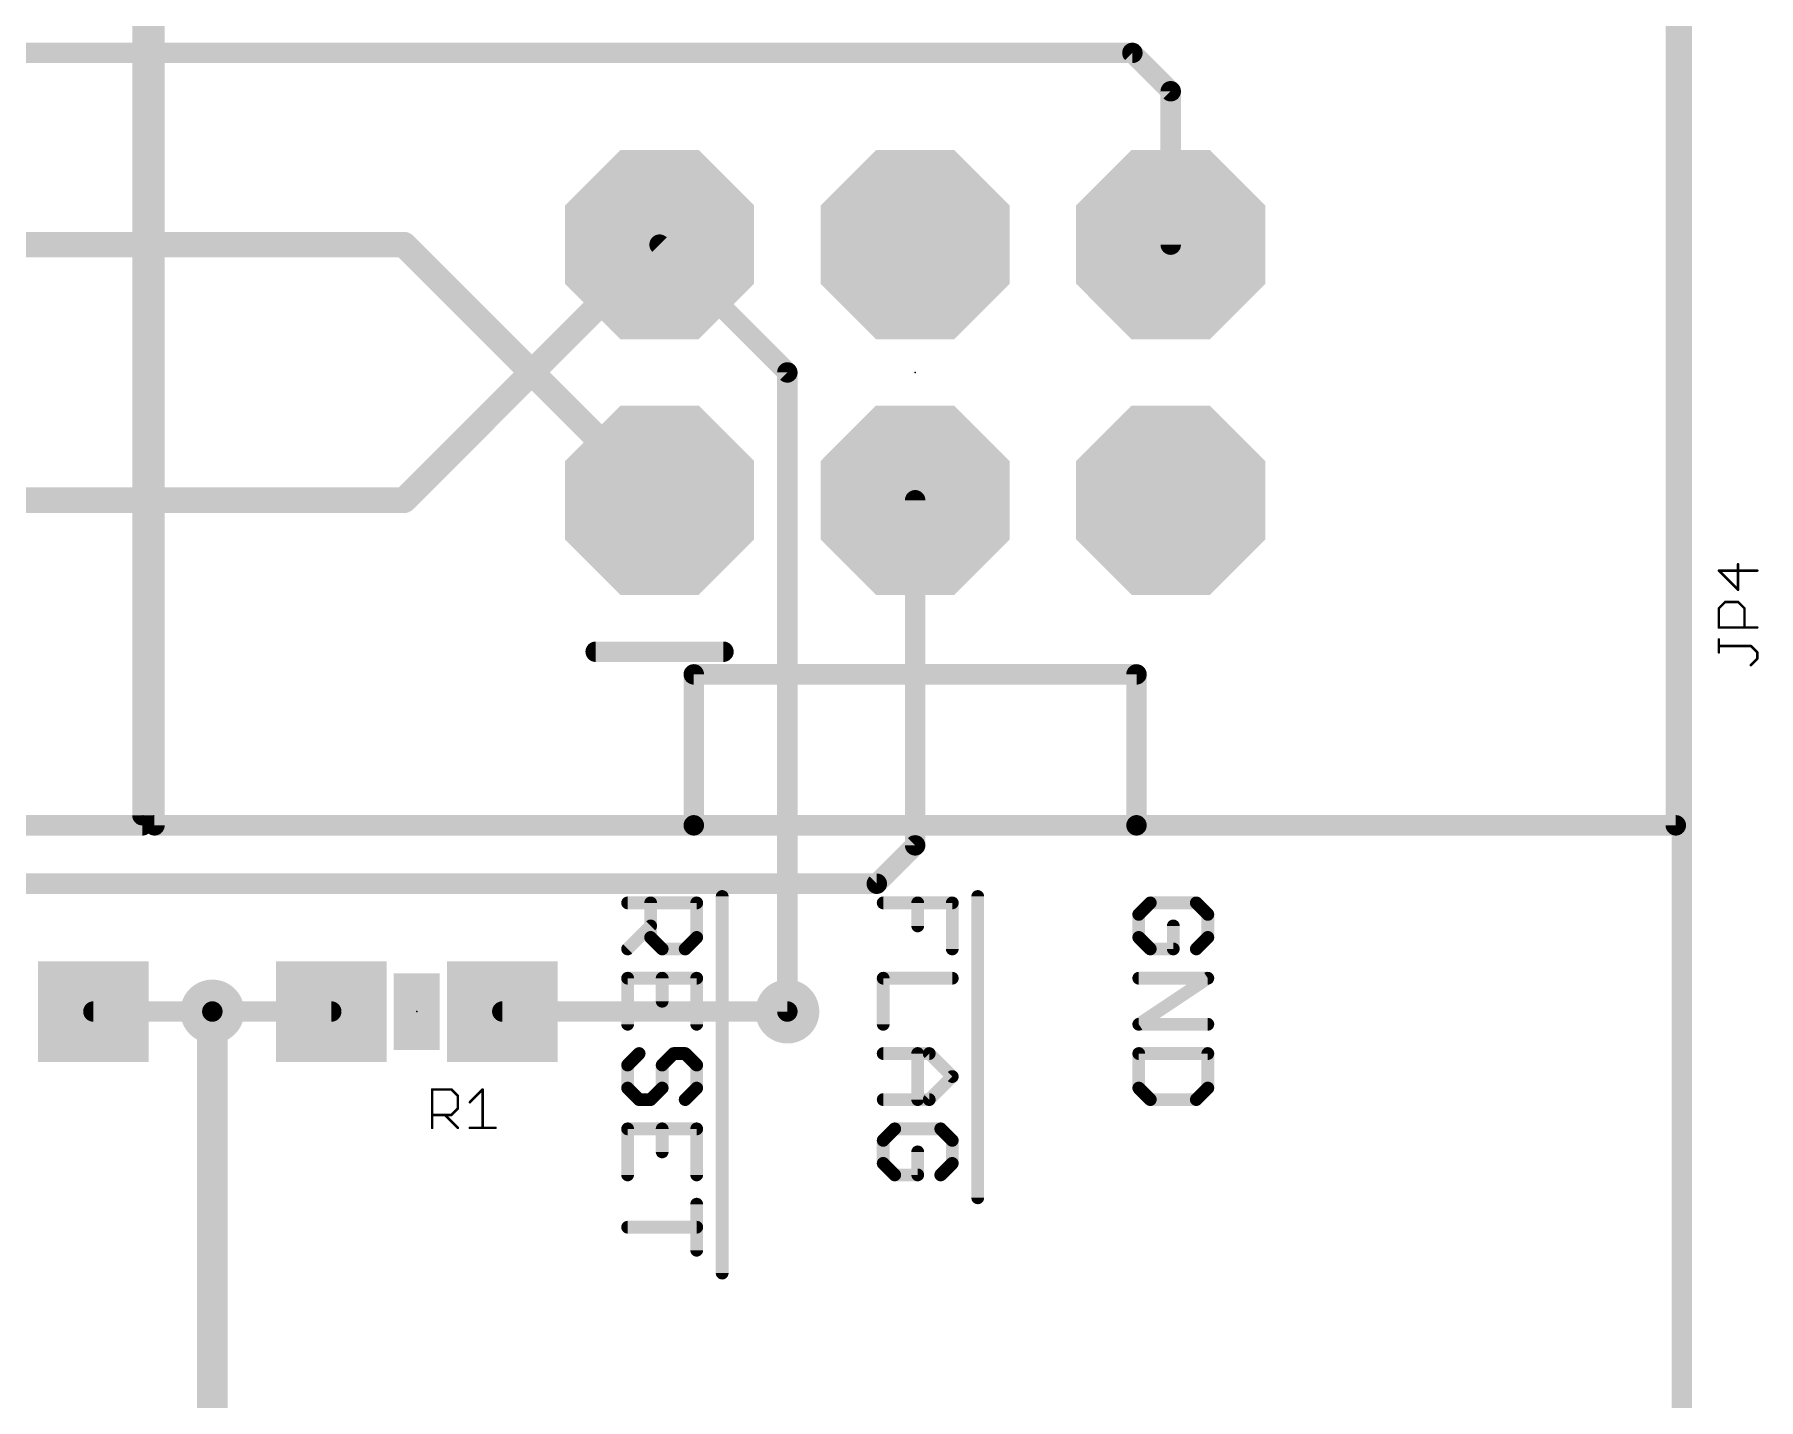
# Model space of a CAD drawing. Extents: x -0.1 to 74.4, y -25.4 to 49.6.
# Drawn here: x 57.29 to 74.42, y 29.16 to 42.73 of the extents above; entities that cross this region are included whole.
import ezdxf

# ---------------------------------------------------------------- set-up
doc = ezdxf.new("R2010")
doc.units = 0
for name, color, linetype in [('1', 12, 'CONTINUOUS'), ('15', 12, 'CONTINUOUS'), ('16', 132, 'CONTINUOUS'), ('17', 110, 'CONTINUOUS'), ('18', 110, 'CONTINUOUS'), ('2', 132, 'CONTINUOUS'), ('20', 53, 'CONTINUOUS'), ('21', 41, 'CONTINUOUS'), ('23', 53, 'CONTINUOUS'), ('25', 253, 'CONTINUOUS')]:
    doc.layers.add(name, color=color, linetype=linetype)

# ---------------------------------------------------------------- blocks, each defined once
blk = doc.blocks.new('OCTAGONP')
at = {"const_width": 0.5}
blk.add_lwpolyline([(-0.25, -0.1036), (-0.25, 0.1036), (-0.1036, 0.25), (0.1036, 0.25), (0.25, 0.1036), (0.25, -0.1036), (0.1036, -0.25), (-0.1036, -0.25), (-0.25, -0.1036), (-0.25, 0.1036)], dxfattribs=at)
blk = doc.blocks.new('ROUNDP')
at = {"const_width": 0.5}
blk.add_lwpolyline([(0, -0.25, 1), (0, 0.25, 1), (0, -0.25)], format="xyb", dxfattribs=at)
blk = doc.blocks.new('RECT')
blk.add_solid([(-0.5, -0.5), (0.5, -0.5), (-0.5, 0.5), (0.5, 0.5)])
blk = doc.blocks.new('ROUNDV')
at = {"const_width": 0.5}
blk.add_lwpolyline([(0, -0.25, 1), (0, 0.25, 1), (0, -0.25)], format="xyb", dxfattribs=at)

msp = doc.modelspace()

# ---------------------------------------------------------------- linework, layer by layer
at = {"layer": '1'}
for points, const_width in [([(68.199, 42.545), (46.736, 42.545)], 0.2032), ([(68.58, 42.164), (68.199, 42.545)], 0.2032), ([(68.58, 40.64), (68.58, 42.164)], 0.2032), ([(53.34, 40.64), (60.96, 40.64)], 0.254), ([(60.96, 40.64), (63.5, 38.1)], 0.254), ([(66.04, 38.1), (66.04, 34.671)], 0.2032), ([(66.04, 34.671), (65.659, 34.29)], 0.2032), ([(65.659, 34.29), (55.118, 34.29)], 0.2032), ([(57.873, 33.02), (59.055, 33.02)], 0.2032), ([(59.055, 33.02), (60.237, 33.02)], 0.2032), ([(61.937, 33.02), (64.77, 33.02)], 0.2032)]:
    msp.add_lwpolyline(points, dxfattribs=dict(at, const_width=const_width))
for points, const_width in [([(68.2349, 42.5809, 1), (68.1631, 42.5091)], 0.1016), ([(68.199, 42.4942, 1), (68.199, 42.5958)], 0.1016), ([(68.6308, 42.164, 1), (68.5292, 42.164)], 0.1016), ([(68.5441, 42.1281, 1), (68.6159, 42.1999)], 0.1016), ([(61.0049, 40.6849, 1), (60.9151, 40.5951)], 0.127), ([(60.96, 40.5765, 1), (60.96, 40.7035)], 0.127), ([(68.5292, 40.64, 1), (68.6308, 40.64)], 0.1016), ([(63.4551, 38.0551, 1), (63.5449, 38.1449)], 0.127), ([(66.0908, 38.1, 1), (65.9892, 38.1)], 0.1016), ([(65.9892, 34.671, 1), (66.0908, 34.671)], 0.1016), ([(66.0759, 34.6351, 1), (66.0041, 34.7069)], 0.1016), ([(65.6231, 34.3259, 1), (65.6949, 34.2541)], 0.1016), ([(65.659, 34.2392, 1), (65.659, 34.3408)], 0.1016), ([(57.873, 33.0708, 1), (57.873, 32.9692)], 0.1016), ([(59.055, 33.0708, 1), (59.055, 32.9692)], 0.1016), ([(59.055, 32.9692, 1), (59.055, 33.0708)], 0.1016), ([(60.237, 32.9692, 1), (60.237, 33.0708)], 0.1016), ([(61.937, 33.0708, 1), (61.937, 32.9692)], 0.1016), ([(64.77, 32.9692, 1), (64.77, 33.0708)], 0.1016)]:
    msp.add_lwpolyline(points, format="xyb", dxfattribs=dict(at, const_width=const_width))
at = {"layer": '15', "const_width": 0.2032}
msp.add_lwpolyline([(73.66, 46.99), (73.66, 2.54)], dxfattribs=at)
at = {"layer": '16'}
for points, const_width in [([(73.66, 46.99), (73.66, 2.54)], 0.2032), ([(60.96, 38.1), (63.5, 40.64)], 0.254), ([(64.77, 39.37), (63.5, 40.64)], 0.2032), ([(64.77, 33.02), (64.77, 39.37)], 0.2032), ([(53.34, 38.1), (60.96, 38.1)], 0.254)]:
    msp.add_lwpolyline(points, dxfattribs=dict(at, const_width=const_width))
for points, const_width in [([(63.5449, 40.5951, 1), (63.4551, 40.6849)], 0.127), ([(63.5359, 40.6759, 1), (63.4641, 40.6041)], 0.1016), ([(64.8208, 39.37, 1), (64.7192, 39.37)], 0.1016), ([(64.7341, 39.3341, 1), (64.8059, 39.4059)], 0.1016), ([(60.96, 38.0365, 1), (60.96, 38.1635)], 0.127), ([(60.9151, 38.1449, 1), (61.0049, 38.0551)], 0.127), ([(64.7192, 33.02, 1), (64.8208, 33.02)], 0.1016)]:
    msp.add_lwpolyline(points, format="xyb", dxfattribs=dict(at, const_width=const_width))
at = {"layer": '2', "const_width": 0.3048}
msp.add_lwpolyline([(59.055, 22.86), (59.055, 33.02)], dxfattribs=at)
at = {"layer": '2', "const_width": 0.1524}
msp.add_lwpolyline([(59.1312, 33.02, 1), (58.9788, 33.02)], format="xyb", dxfattribs=at)
at = {"layer": '20', "const_width": 0.2032}
msp.add_lwpolyline([(73.66, 2.54), (73.66, 46.99)], dxfattribs=at)
at = {"layer": '21'}
for points, const_width in [([(58.36, 43.87), (58.36, 34.97)], 0.2032), ([(58.48, 34.87), (58.48, 43.77)], 0.2032), ([(73.6, 43.87), (73.6, 34.87)], 0.2032), ([(62.865, 36.595), (64.135, 36.595)], 0.2032), ([(63.84, 34.87), (63.84, 36.37)], 0.2032), ([(63.84, 36.37), (68.24, 36.37)], 0.2032), ([(68.24, 36.37), (68.24, 34.87)], 0.2032), ([(58.36, 34.87), (43.24, 34.87)], 0.2032), ([(63.84, 34.87), (58.48, 34.87)], 0.2032), ([(68.24, 34.87), (63.84, 34.87)], 0.2032), ([(73.6, 34.87), (68.24, 34.87)], 0.2032), ([(63.1825, 34.0995), (63.8689, 34.0995)], 0.127), ([(63.4113, 33.7563), (63.4113, 34.0995)], 0.127), ([(63.8689, 34.0995), (63.8689, 33.7563)], 0.127), ([(64.1223, 34.163), (64.1223, 30.4209)], 0.127), ([(65.7225, 34.0995), (66.4089, 34.0995)], 0.127), ([(66.0657, 34.0995), (66.0657, 33.8707)], 0.127), ([(66.4089, 34.0995), (66.4089, 33.6419)], 0.127), ([(66.6623, 34.163), (66.6623, 31.1693)], 0.127), ([(68.3769, 34.0995), (68.2625, 33.9851)], 0.127), ([(68.8345, 34.0995), (68.3769, 34.0995)], 0.127), ([(68.9489, 33.9851), (68.8345, 34.0995)], 0.127), ([(63.4113, 33.8707), (63.1825, 33.6419)], 0.127), ([(68.2625, 33.9851), (68.2625, 33.7563)], 0.127), ([(68.6057, 33.6419), (68.6057, 33.8707)], 0.127), ([(68.9489, 33.7563), (68.9489, 33.9851)], 0.127), ([(63.5257, 33.6419), (63.4113, 33.7563)], 0.127), ([(63.8689, 33.7563), (63.7545, 33.6419)], 0.127), ([(68.2625, 33.7563), (68.3769, 33.6419)], 0.127), ([(68.8345, 33.6419), (68.9489, 33.7563)], 0.127), ([(63.7545, 33.6419), (63.5257, 33.6419)], 0.127), ([(68.3769, 33.6419), (68.6057, 33.6419)], 0.127), ([(63.8689, 33.3511), (63.1825, 33.3511)], 0.127), ([(63.1825, 33.3511), (63.1825, 32.8935)], 0.127), ([(63.5257, 33.3511), (63.5257, 33.1223)], 0.127), ([(63.8689, 32.8935), (63.8689, 33.3511)], 0.127), ([(66.4089, 33.3511), (65.7225, 33.3511)], 0.127), ([(65.7225, 33.3511), (65.7225, 32.8935)], 0.127), ([(68.2625, 33.3511), (68.9489, 33.3511)], 0.127), ([(68.9489, 33.3511), (68.2625, 32.8935)], 0.127), ([(68.2625, 32.8935), (68.9489, 32.8935)], 0.127), ([(63.1825, 32.4883), (63.2969, 32.6027)], 0.127), ([(63.6401, 32.6027), (63.5257, 32.4883)], 0.127), ([(63.7545, 32.6027), (63.6401, 32.6027)], 0.127), ([(63.8689, 32.4883), (63.7545, 32.6027)], 0.127), ([(65.7225, 32.6027), (66.1801, 32.6027)], 0.127), ([(66.0657, 32.6027), (66.0657, 32.1451)], 0.127), ([(66.1801, 32.6027), (66.4089, 32.3739)], 0.127), ([(68.9489, 32.6027), (68.2625, 32.6027)], 0.127), ([(68.2625, 32.6027), (68.2625, 32.2595)], 0.127), ([(68.9489, 32.2595), (68.9489, 32.6027)], 0.127), ([(63.1825, 32.2595), (63.1825, 32.4883)], 0.127), ([(63.5257, 32.4883), (63.5257, 32.2595)], 0.127), ([(63.8689, 32.2595), (63.8689, 32.4883)], 0.127), ([(66.4089, 32.3739), (66.1801, 32.1451)], 0.127), ([(63.2969, 32.1451), (63.1825, 32.2595)], 0.127), ([(63.5257, 32.2595), (63.4113, 32.1451)], 0.127), ([(63.7545, 32.1451), (63.8689, 32.2595)], 0.127), ([(68.2625, 32.2595), (68.3769, 32.1451)], 0.127), ([(68.8345, 32.1451), (68.9489, 32.2595)], 0.127), ([(63.4113, 32.1451), (63.2969, 32.1451)], 0.127), ([(66.1801, 32.1451), (65.7225, 32.1451)], 0.127), ([(68.3769, 32.1451), (68.8345, 32.1451)], 0.127), ([(63.8689, 31.8543), (63.1825, 31.8543)], 0.127), ([(63.1825, 31.8543), (63.1825, 31.3967)], 0.127), ([(63.5257, 31.8543), (63.5257, 31.6255)], 0.127), ([(63.8689, 31.3967), (63.8689, 31.8543)], 0.127), ([(65.8369, 31.8543), (65.7225, 31.7399)], 0.127), ([(66.2945, 31.8543), (65.8369, 31.8543)], 0.127), ([(66.4089, 31.7399), (66.2945, 31.8543)], 0.127), ([(65.7225, 31.7399), (65.7225, 31.5111)], 0.127), ([(66.4089, 31.5111), (66.4089, 31.7399)], 0.127), ([(65.7225, 31.5111), (65.8369, 31.3967)], 0.127), ([(66.0657, 31.3967), (66.0657, 31.6255)], 0.127), ([(66.2945, 31.3967), (66.4089, 31.5111)], 0.127), ([(65.8369, 31.3967), (66.0657, 31.3967)], 0.127), ([(63.8689, 31.1058), (63.8689, 30.6482)], 0.127), ([(63.1825, 30.877), (63.8689, 30.877)], 0.127)]:
    msp.add_lwpolyline(points, dxfattribs=dict(at, const_width=const_width))
for points, const_width in [([(62.865, 36.6458, 1), (62.865, 36.5442)], 0.1016), ([(64.135, 36.5442, 1), (64.135, 36.6458)], 0.1016), ([(63.8908, 36.37, 1), (63.7892, 36.37)], 0.1016), ([(63.84, 36.4208, 1), (63.84, 36.3192)], 0.1016), ([(68.2908, 36.37, 1), (68.1892, 36.37)], 0.1016), ([(68.24, 36.3192, 1), (68.24, 36.4208)], 0.1016), ([(58.3092, 34.97, 1), (58.4108, 34.97)], 0.1016), ([(58.36, 34.8192, 1), (58.36, 34.9208)], 0.1016), ([(58.48, 34.9208, 1), (58.48, 34.8192)], 0.1016), ([(63.84, 34.9208, 1), (63.84, 34.8192)], 0.1016), ([(63.84, 34.8192, 1), (63.84, 34.9208)], 0.1016), ([(68.24, 34.9208, 1), (68.24, 34.8192)], 0.1016), ([(68.24, 34.8192, 1), (68.24, 34.9208)], 0.1016), ([(73.6, 34.8192, 1), (73.6, 34.9208)], 0.1016), ([(58.4292, 34.87, 1), (58.5308, 34.87)], 0.1016), ([(63.7892, 34.87, 1), (63.8908, 34.87)], 0.1016), ([(68.1892, 34.87, 1), (68.2908, 34.87)], 0.1016), ([(73.5492, 34.87, 1), (73.6508, 34.87)], 0.1016), ([(63.1825, 34.1313, 1), (63.1825, 34.0677)], 0.0635), ([(63.443, 34.0995, 1), (63.3795, 34.0995)], 0.0635), ([(63.9006, 34.0995, 1), (63.8371, 34.0995)], 0.0635), ([(63.8689, 34.0677, 1), (63.8689, 34.1313)], 0.0635), ([(64.1541, 34.163, 1), (64.0906, 34.163)], 0.0635), ([(65.7225, 34.1313, 1), (65.7225, 34.0677)], 0.0635), ([(66.0974, 34.0995, 1), (66.0339, 34.0995)], 0.0635), ([(66.4406, 34.0995, 1), (66.3771, 34.0995)], 0.0635), ([(66.4089, 34.0677, 1), (66.4089, 34.1313)], 0.0635), ([(66.6941, 34.163, 1), (66.6305, 34.163)], 0.0635), ([(68.3769, 34.1313, 1), (68.3769, 34.0677)], 0.0635), ([(68.3993, 34.077, 1), (68.3544, 34.122)], 0.0635), ([(68.8569, 34.122, 1), (68.812, 34.077)], 0.0635), ([(68.8345, 34.0677, 1), (68.8345, 34.1313)], 0.0635), ([(63.4337, 33.8483, 1), (63.3888, 33.8932)], 0.0635), ([(68.2943, 33.9851, 1), (68.2308, 33.9851)], 0.0635), ([(68.24, 34.0076, 1), (68.285, 33.9627)], 0.0635), ([(68.6374, 33.8707, 1), (68.5739, 33.8707)], 0.0635), ([(68.9806, 33.9851, 1), (68.9171, 33.9851)], 0.0635), ([(68.9264, 33.9627, 1), (68.9713, 34.0076)], 0.0635), ([(63.3795, 33.7563, 1), (63.443, 33.7563)], 0.0635), ([(63.4337, 33.7788, 1), (63.3888, 33.7339)], 0.0635), ([(63.8371, 33.7563, 1), (63.9006, 33.7563)], 0.0635), ([(63.8913, 33.7339, 1), (63.8464, 33.7788)], 0.0635), ([(66.0339, 33.8707, 1), (66.0974, 33.8707)], 0.0635), ([(68.285, 33.7788, 1), (68.24, 33.7339)], 0.0635), ([(68.2308, 33.7563, 1), (68.2943, 33.7563)], 0.0635), ([(68.9171, 33.7563, 1), (68.9806, 33.7563)], 0.0635), ([(68.9713, 33.7339, 1), (68.9264, 33.7788)], 0.0635), ([(63.16, 33.6644, 1), (63.205, 33.6195)], 0.0635), ([(63.5257, 33.6737, 1), (63.5257, 33.6102)], 0.0635), ([(63.5032, 33.6195, 1), (63.5481, 33.6644)], 0.0635), ([(63.732, 33.6644, 1), (63.7769, 33.6195)], 0.0635), ([(63.7545, 33.6102, 1), (63.7545, 33.6737)], 0.0635), ([(66.3771, 33.6419, 1), (66.4406, 33.6419)], 0.0635), ([(68.3769, 33.6737, 1), (68.3769, 33.6102)], 0.0635), ([(68.3544, 33.6195, 1), (68.3993, 33.6644)], 0.0635), ([(68.5739, 33.6419, 1), (68.6374, 33.6419)], 0.0635), ([(68.6057, 33.6102, 1), (68.6057, 33.6737)], 0.0635), ([(68.812, 33.6644, 1), (68.8569, 33.6195)], 0.0635), ([(63.1825, 33.3828, 1), (63.1825, 33.3193)], 0.0635), ([(63.2143, 33.3511, 1), (63.1508, 33.3511)], 0.0635), ([(63.5574, 33.3511, 1), (63.4939, 33.3511)], 0.0635), ([(63.9006, 33.3511, 1), (63.8371, 33.3511)], 0.0635), ([(63.8689, 33.3193, 1), (63.8689, 33.3828)], 0.0635), ([(65.7225, 33.3828, 1), (65.7225, 33.3193)], 0.0635), ([(65.7542, 33.3511, 1), (65.6907, 33.3511)], 0.0635), ([(66.4089, 33.3193, 1), (66.4089, 33.3828)], 0.0635), ([(68.2625, 33.3828, 1), (68.2625, 33.3193)], 0.0635), ([(68.9665, 33.3247, 1), (68.9313, 33.3775)], 0.0635), ([(68.9489, 33.3193, 1), (68.9489, 33.3828)], 0.0635), ([(63.4939, 33.1223, 1), (63.5574, 33.1223)], 0.0635), ([(63.1508, 32.8935, 1), (63.2143, 32.8935)], 0.0635), ([(63.8371, 32.8935, 1), (63.9006, 32.8935)], 0.0635), ([(65.6907, 32.8935, 1), (65.7542, 32.8935)], 0.0635), ([(68.2625, 32.9252, 1), (68.2625, 32.8617)], 0.0635), ([(68.2449, 32.9199, 1), (68.2801, 32.8671)], 0.0635), ([(68.9489, 32.8617, 1), (68.9489, 32.9252)], 0.0635), ([(63.3193, 32.5802, 1), (63.2744, 32.6251)], 0.0635), ([(63.6401, 32.6344, 1), (63.6401, 32.5709)], 0.0635), ([(63.6625, 32.5802, 1), (63.6176, 32.6251)], 0.0635), ([(63.7769, 32.6251, 1), (63.732, 32.5802)], 0.0635), ([(63.7545, 32.5709, 1), (63.7545, 32.6344)], 0.0635), ([(65.7225, 32.6344, 1), (65.7225, 32.5709)], 0.0635), ([(66.0974, 32.6027, 1), (66.0339, 32.6027)], 0.0635), ([(66.2025, 32.6251, 1), (66.1576, 32.5802)], 0.0635), ([(66.1801, 32.5709, 1), (66.1801, 32.6344)], 0.0635), ([(68.2625, 32.6344, 1), (68.2625, 32.5709)], 0.0635), ([(68.2943, 32.6027, 1), (68.2308, 32.6027)], 0.0635), ([(68.9806, 32.6027, 1), (68.9171, 32.6027)], 0.0635), ([(68.9489, 32.5709, 1), (68.9489, 32.6344)], 0.0635), ([(63.2143, 32.4883, 1), (63.1508, 32.4883)], 0.0635), ([(63.16, 32.5107, 1), (63.205, 32.4658)], 0.0635), ([(63.5574, 32.4883, 1), (63.4939, 32.4883)], 0.0635), ([(63.5032, 32.5107, 1), (63.5481, 32.4658)], 0.0635), ([(63.9006, 32.4883, 1), (63.8371, 32.4883)], 0.0635), ([(63.8464, 32.4658, 1), (63.8913, 32.5107)], 0.0635), ([(66.4313, 32.3514, 1), (66.3864, 32.3963)], 0.0635), ([(66.3864, 32.3514, 1), (66.4313, 32.3963)], 0.0635), ([(63.205, 32.2819, 1), (63.16, 32.237)], 0.0635), ([(63.1508, 32.2595, 1), (63.2143, 32.2595)], 0.0635), ([(63.4939, 32.2595, 1), (63.5574, 32.2595)], 0.0635), ([(63.5481, 32.237, 1), (63.5032, 32.2819)], 0.0635), ([(63.8371, 32.2595, 1), (63.9006, 32.2595)], 0.0635), ([(63.8913, 32.237, 1), (63.8464, 32.2819)], 0.0635), ([(68.285, 32.2819, 1), (68.24, 32.237)], 0.0635), ([(68.2308, 32.2595, 1), (68.2943, 32.2595)], 0.0635), ([(68.9171, 32.2595, 1), (68.9806, 32.2595)], 0.0635), ([(68.9713, 32.237, 1), (68.9264, 32.2819)], 0.0635), ([(63.2969, 32.1768, 1), (63.2969, 32.1133)], 0.0635), ([(63.2744, 32.1226, 1), (63.3193, 32.1675)], 0.0635), ([(63.3888, 32.1675, 1), (63.4337, 32.1226)], 0.0635), ([(63.4113, 32.1133, 1), (63.4113, 32.1768)], 0.0635), ([(63.732, 32.1675, 1), (63.7769, 32.1226)], 0.0635), ([(65.7225, 32.1768, 1), (65.7225, 32.1133)], 0.0635), ([(66.0339, 32.1451, 1), (66.0974, 32.1451)], 0.0635), ([(66.1576, 32.1675, 1), (66.2025, 32.1226)], 0.0635), ([(66.1801, 32.1133, 1), (66.1801, 32.1768)], 0.0635), ([(68.3769, 32.1768, 1), (68.3769, 32.1133)], 0.0635), ([(68.3544, 32.1226, 1), (68.3993, 32.1675)], 0.0635), ([(68.812, 32.1675, 1), (68.8569, 32.1226)], 0.0635), ([(68.8345, 32.1133, 1), (68.8345, 32.1768)], 0.0635), ([(63.2143, 31.8543, 1), (63.1508, 31.8543)], 0.0635), ([(63.1825, 31.886, 1), (63.1825, 31.8225)], 0.0635), ([(63.5574, 31.8543, 1), (63.4939, 31.8543)], 0.0635), ([(63.9006, 31.8543, 1), (63.8371, 31.8543)], 0.0635), ([(63.8689, 31.8225, 1), (63.8689, 31.886)], 0.0635), ([(65.8369, 31.886, 1), (65.8369, 31.8225)], 0.0635), ([(65.8593, 31.8318, 1), (65.8144, 31.8767)], 0.0635), ([(66.3169, 31.8767, 1), (66.272, 31.8318)], 0.0635), ([(66.2945, 31.8225, 1), (66.2945, 31.886)], 0.0635), ([(65.7542, 31.7399, 1), (65.6907, 31.7399)], 0.0635), ([(65.7, 31.7623, 1), (65.745, 31.7174)], 0.0635), ([(66.4406, 31.7399, 1), (66.3771, 31.7399)], 0.0635), ([(66.3864, 31.7174, 1), (66.4313, 31.7623)], 0.0635), ([(63.4939, 31.6255, 1), (63.5574, 31.6255)], 0.0635), ([(65.745, 31.5335, 1), (65.7, 31.4886)], 0.0635), ([(65.6907, 31.5111, 1), (65.7542, 31.5111)], 0.0635), ([(66.0974, 31.6255, 1), (66.0339, 31.6255)], 0.0635), ([(66.3771, 31.5111, 1), (66.4406, 31.5111)], 0.0635), ([(66.4313, 31.4886, 1), (66.3864, 31.5335)], 0.0635), ([(63.1508, 31.3967, 1), (63.2143, 31.3967)], 0.0635), ([(63.8371, 31.3967, 1), (63.9006, 31.3967)], 0.0635), ([(65.8369, 31.4284, 1), (65.8369, 31.3649)], 0.0635), ([(65.8144, 31.3742, 1), (65.8593, 31.4191)], 0.0635), ([(66.0339, 31.3967, 1), (66.0974, 31.3967)], 0.0635), ([(66.0657, 31.3649, 1), (66.0657, 31.4284)], 0.0635), ([(66.272, 31.4191, 1), (66.3169, 31.3742)], 0.0635), ([(66.6305, 31.1693, 1), (66.6941, 31.1693)], 0.0635), ([(63.9006, 31.1058, 1), (63.8371, 31.1058)], 0.0635), ([(63.1825, 30.9088, 1), (63.1825, 30.8453)], 0.0635), ([(63.8689, 30.8453, 1), (63.8689, 30.9088)], 0.0635), ([(63.8371, 30.6482, 1), (63.9006, 30.6482)], 0.0635), ([(64.0906, 30.4209, 1), (64.1541, 30.4209)], 0.0635)]:
    msp.add_lwpolyline(points, format="xyb", dxfattribs=dict(at, const_width=const_width))
at = {"layer": '23'}
for p in [(66.04, 39.37), (61.087, 33.02)]:
    msp.add_point(p, dxfattribs=at)
at = {"layer": '25', "const_width": 0.0254}
for points in [[(74.4093, 37.4008), (74.028, 37.4008)], [(74.028, 37.4008), (74.2186, 37.2101)], [(74.2186, 37.2101), (74.2186, 37.4643)], [(74.028, 37.0266), (74.0915, 37.0901)], [(74.028, 36.8359), (74.028, 37.0266)], [(74.0915, 37.0901), (74.2186, 37.0901)], [(74.2186, 37.0901), (74.2822, 37.0266)], [(74.2822, 37.0266), (74.2822, 36.8359)], [(74.4093, 36.8359), (74.028, 36.8359)], [(74.028, 36.5888), (74.028, 36.7159)], [(74.3457, 36.6524), (74.028, 36.6524)], [(74.4093, 36.5888), (74.3457, 36.6524)], [(74.3457, 36.4617), (74.4093, 36.5253)], [(74.4093, 36.5253), (74.4093, 36.5888)], [(61.2403, 31.8643), (61.2403, 32.2456)], [(61.2403, 32.2456), (61.4309, 32.2456)], [(61.4309, 32.2456), (61.4945, 32.1821)], [(61.6145, 32.1185), (61.7416, 32.2456)], [(61.7416, 32.2456), (61.7416, 31.8643)], [(61.4945, 32.055), (61.4309, 31.9914)], [(61.4945, 32.1821), (61.4945, 32.055)], [(61.4309, 31.9914), (61.2403, 31.9914)], [(61.3674, 31.9914), (61.4945, 31.8643)], [(61.6145, 31.8643), (61.8687, 31.8643)]]:
    msp.add_lwpolyline(points, dxfattribs=at)
at = {"layer": '25', "const_width": 0.0127}
for points in [[(74.0325, 37.4053, 1), (74.0235, 37.3963)], [(74.028, 37.4071, 1), (74.028, 37.3944)], [(74.225, 37.4643, 1), (74.2123, 37.4643)], [(74.4093, 37.3944, 1), (74.4093, 37.4071)], [(74.2123, 37.2101, 1), (74.225, 37.2101)], [(74.2141, 37.2056, 1), (74.2231, 37.2146)], [(74.0343, 37.0266, 1), (74.0216, 37.0266)], [(74.0235, 37.0311, 1), (74.0325, 37.0221)], [(74.0915, 37.0965, 1), (74.0915, 37.0838)], [(74.096, 37.0856, 1), (74.087, 37.0946)], [(74.2231, 37.0946, 1), (74.2141, 37.0856)], [(74.2186, 37.0838, 1), (74.2186, 37.0965)], [(74.2885, 37.0266, 1), (74.2758, 37.0266)], [(74.2777, 37.0221, 1), (74.2867, 37.0311)], [(74.028, 36.8423, 1), (74.028, 36.8296)], [(74.0216, 36.8359, 1), (74.0343, 36.8359)], [(74.2758, 36.8359, 1), (74.2885, 36.8359)], [(74.4093, 36.8296, 1), (74.4093, 36.8423)], [(74.0343, 36.7159, 1), (74.0216, 36.7159)], [(74.028, 36.6587, 1), (74.028, 36.646)], [(74.0216, 36.5888, 1), (74.0343, 36.5888)], [(74.3502, 36.6569, 1), (74.3413, 36.6479)], [(74.3457, 36.646, 1), (74.3457, 36.6587)], [(74.4156, 36.5888, 1), (74.403, 36.5888)], [(74.403, 36.5253, 1), (74.4156, 36.5253)], [(74.4048, 36.5843, 1), (74.4138, 36.5933)], [(74.4138, 36.5208, 1), (74.4048, 36.5297)], [(74.3413, 36.4662, 1), (74.3502, 36.4572)], [(61.2466, 32.2456, 1), (61.2339, 32.2456)], [(61.2403, 32.252, 1), (61.2403, 32.2393)], [(61.4354, 32.2501, 1), (61.4265, 32.2411)], [(61.4309, 32.2393, 1), (61.4309, 32.252)], [(61.7479, 32.2456, 1), (61.7352, 32.2456)], [(61.7461, 32.2411, 1), (61.7371, 32.2501)], [(61.5008, 32.1821, 1), (61.4882, 32.1821)], [(61.4882, 32.055, 1), (61.5008, 32.055)], [(61.49, 32.1776, 1), (61.499, 32.1866)], [(61.499, 32.0505, 1), (61.49, 32.0595)], [(61.61, 32.123, 1), (61.619, 32.114)], [(61.2403, 31.9978, 1), (61.2403, 31.9851)], [(61.2339, 31.8643, 1), (61.2466, 31.8643)], [(61.3719, 31.9959, 1), (61.3629, 31.9869)], [(61.4265, 31.9959, 1), (61.4354, 31.9869)], [(61.4309, 31.9851, 1), (61.4309, 31.9978)], [(61.49, 31.8598, 1), (61.499, 31.8688)], [(61.6145, 31.8707, 1), (61.6145, 31.8579)], [(61.7352, 31.8643, 1), (61.7479, 31.8643)], [(61.8687, 31.8579, 1), (61.8687, 31.8707)]]:
    msp.add_lwpolyline(points, format="xyb", dxfattribs=at)

# ---------------------------------------------------------------- block references
at = {"layer": '1', "xscale": 1.1}
msp.add_blockref('RECT', (57.873, 33.02), dxfattribs=at)
at = {"layer": '1', "xscale": 1.1, "rotation": 180}
for p in [(60.237, 33.02), (61.937, 33.02)]:
    msp.add_blockref('RECT', p, dxfattribs=at)
at = {"layer": '17'}
for name, p, xscale, yscale in [('OCTAGONP', (63.5, 40.64), 1.8796, 1.8796), ('OCTAGONP', (63.5, 40.64), 1.8796, 1.8796), ('OCTAGONP', (66.04, 40.64), 1.8796, 1.8796), ('OCTAGONP', (66.04, 40.64), 1.8796, 1.8796), ('OCTAGONP', (68.58, 40.64), 1.8796, 1.8796), ('OCTAGONP', (68.58, 40.64), 1.8796, 1.8796), ('ROUNDP', (63.5, 40.64), 1.524, 1.524), ('ROUNDP', (63.5, 40.64), 1.524, 1.524), ('ROUNDP', (66.04, 40.64), 1.524, 1.524), ('ROUNDP', (66.04, 40.64), 1.524, 1.524), ('ROUNDP', (68.58, 40.64), 1.524, 1.524), ('ROUNDP', (68.58, 40.64), 1.524, 1.524), ('OCTAGONP', (63.5, 38.1), 1.8796, 1.8796), ('OCTAGONP', (63.5, 38.1), 1.8796, 1.8796), ('OCTAGONP', (66.04, 38.1), 1.8796, 1.8796), ('OCTAGONP', (66.04, 38.1), 1.8796, 1.8796), ('OCTAGONP', (68.58, 38.1), 1.8796, 1.8796), ('OCTAGONP', (68.58, 38.1), 1.8796, 1.8796), ('ROUNDP', (63.5, 38.1), 1.524, 1.524), ('ROUNDP', (63.5, 38.1), 1.524, 1.524), ('ROUNDP', (66.04, 38.1), 1.524, 1.524), ('ROUNDP', (66.04, 38.1), 1.524, 1.524), ('ROUNDP', (68.58, 38.1), 1.524, 1.524), ('ROUNDP', (68.58, 38.1), 1.524, 1.524)]:
    msp.add_blockref(name, p, dxfattribs=dict(at, xscale=xscale, yscale=yscale))
at = {"layer": '18', "xscale": 0.635, "yscale": 0.635}
for p in [(59.055, 33.02), (59.055, 33.02), (64.77, 33.02), (64.77, 33.02)]:
    msp.add_blockref('ROUNDV', p, dxfattribs=at)
at = {"layer": '21', "xscale": 0.4572, "yscale": 0.762, "rotation": 180}
msp.add_blockref('RECT', (61.087, 33.02), dxfattribs=at)

doc.saveas('drawing.dxf')
